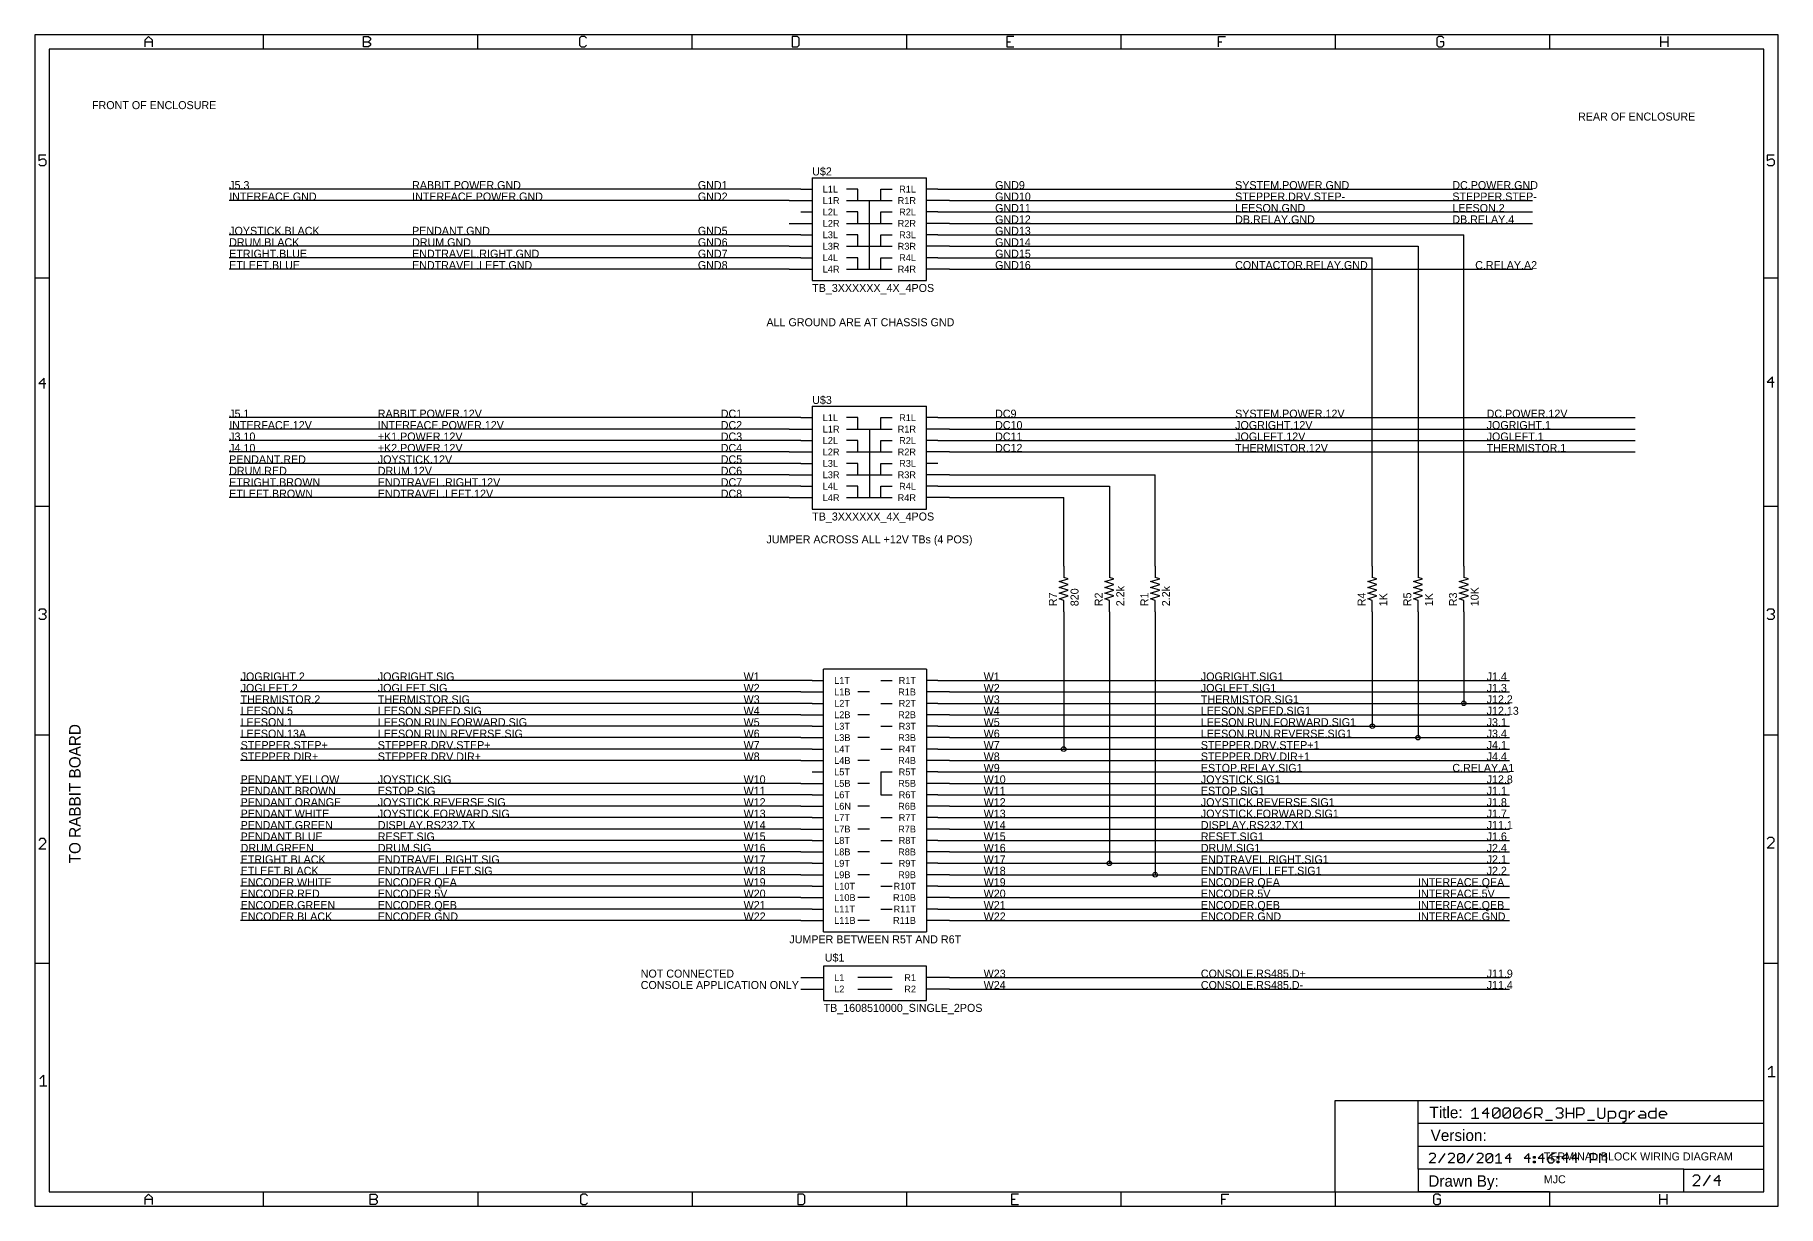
# Model space of a CAD drawing. Extents: x 0 to 387, y 0 to 260.
import ezdxf
from ezdxf.enums import TextEntityAlignment as Align

# ---------------------------------------------------------------- set-up
doc = ezdxf.new("R2010")
doc.units = 0
for name, color, linetype in [('91', 94, 'CONTINUOUS'), ('94', 14, 'CONTINUOUS'), ('95', 251, 'CONTINUOUS'), ('96', 251, 'CONTINUOUS')]:
    doc.layers.add(name, color=color, linetype=linetype)

msp = doc.modelspace()

# ---------------------------------------------------------------- linework, layer by layer
at = {"layer": '91'}
for p, q in [((170.18, 226.06), (43.18, 226.06)), ((200.66, 226.06), (332.74, 226.06)), ((167.64, 223.52), (43.18, 223.52)), ((200.66, 220.98), (332.74, 220.98)), ((203.2, 223.52), (332.74, 223.52)), ((203.2, 218.44), (332.74, 218.44)), ((170.18, 215.9), (43.18, 215.9)), ((167.64, 213.36), (43.18, 213.36)), ((200.66, 215.9), (317.5, 215.9)), ((203.2, 213.36), (307.34, 213.36)), ((307.34, 213.36), (307.34, 142.24)), ((317.5, 142.24), (317.5, 215.9)), ((170.18, 210.82), (43.18, 210.82)), ((200.66, 210.82), (297.18, 210.82)), ((297.18, 142.24), (297.18, 210.82)), ((167.64, 208.28), (43.18, 208.28)), ((203.2, 208.28), (332.74, 208.28)), ((170.18, 175.26), (43.18, 175.26)), ((200.66, 175.26), (355.6, 175.26)), ((167.64, 172.72), (43.18, 172.72)), ((203.2, 172.72), (355.6, 172.72)), ((170.18, 170.18), (43.18, 170.18)), ((167.64, 167.64), (43.18, 167.64)), ((200.66, 170.18), (355.6, 170.18)), ((203.2, 167.64), (355.6, 167.64)), ((170.18, 165.1), (43.18, 165.1)), ((167.64, 162.56), (43.18, 162.56)), ((170.18, 160.02), (43.18, 160.02)), ((200.66, 160.02), (238.76, 160.02)), ((203.2, 162.56), (248.92, 162.56)), ((238.76, 160.02), (238.76, 142.24)), ((248.92, 142.24), (248.92, 162.56)), ((167.64, 157.48), (43.18, 157.48)), ((203.2, 157.48), (228.6, 157.48)), ((228.6, 142.24), (228.6, 157.48)), ((228.6, 132.08), (228.6, 101.6)), ((238.76, 132.08), (238.76, 76.2)), ((248.92, 132.08), (248.92, 73.66)), ((297.18, 132.08), (297.18, 106.68)), ((307.34, 132.08), (307.34, 104.14)), ((317.5, 132.08), (317.5, 111.76)), ((172.72, 116.84), (45.72, 116.84)), ((200.66, 116.84), (327.66, 116.84)), ((170.18, 114.3), (45.72, 114.3)), ((203.2, 114.3), (327.66, 114.3)), ((172.72, 111.76), (45.72, 111.76)), ((170.18, 109.22), (45.72, 109.22)), ((200.66, 111.76), (317.5, 111.76)), ((203.2, 109.22), (327.66, 109.22)), ((317.5, 111.76), (327.66, 111.76)), ((172.72, 106.68), (45.72, 106.68)), ((200.66, 106.68), (297.18, 106.68)), ((297.18, 106.68), (327.66, 106.68)), ((170.18, 104.14), (45.72, 104.14)), ((172.72, 101.6), (45.72, 101.6)), ((200.66, 101.6), (228.6, 101.6)), ((203.2, 104.14), (307.34, 104.14)), ((228.6, 101.6), (327.66, 101.6)), ((307.34, 104.14), (327.66, 104.14)), ((170.18, 99.06), (45.72, 99.06)), ((203.2, 99.06), (327.66, 99.06)), ((170.18, 93.98), (45.72, 93.98)), ((200.66, 96.52), (327.66, 96.52)), ((203.2, 93.98), (327.66, 93.98)), ((172.72, 91.44), (45.72, 91.44)), ((200.66, 91.44), (327.66, 91.44)), ((170.18, 88.9), (45.72, 88.9)), ((172.72, 86.36), (45.72, 86.36)), ((200.66, 86.36), (327.66, 86.36)), ((203.2, 88.9), (327.66, 88.9)), ((170.18, 83.82), (45.72, 83.82)), ((203.2, 83.82), (327.66, 83.82)), ((172.72, 81.28), (45.72, 81.28)), ((170.18, 78.74), (45.72, 78.74)), ((200.66, 81.28), (327.66, 81.28)), ((203.2, 78.74), (327.66, 78.74)), ((172.72, 76.2), (45.72, 76.2)), ((170.18, 73.66), (45.72, 73.66)), ((200.66, 76.2), (238.76, 76.2)), ((203.2, 73.66), (248.92, 73.66)), ((238.76, 76.2), (327.66, 76.2)), ((248.92, 73.66), (327.66, 73.66)), ((172.72, 71.12), (45.72, 71.12)), ((200.66, 71.12), (327.66, 71.12)), ((170.18, 68.58), (45.72, 68.58)), ((172.72, 66.04), (45.72, 66.04)), ((200.66, 66.04), (327.66, 66.04)), ((203.2, 68.58), (327.66, 68.58)), ((170.18, 63.5), (45.72, 63.5)), ((203.2, 63.5), (327.66, 63.5)), ((203.2, 50.8), (327.66, 50.8)), ((203.2, 48.26), (327.66, 48.26))]:
    msp.add_line(p, q, dxfattribs=at)
for centre in [(317.5, 111.76), (297.18, 106.68), (307.34, 104.14), (228.6, 101.6), (238.76, 76.2), (248.92, 73.66)]:
    msp.add_circle(centre, 0.508, dxfattribs=at)
at = {"layer": '94'}
for p, q in [((50.8, 260.35), (0, 260.35)), ((0, 260.35), (0, 206.375)), ((24.4856, 259.2168), (25.2652, 259.9964)), ((25.2652, 259.9964), (26.0448, 259.2168)), ((98.425, 260.35), (50.8, 260.35)), ((50.8, 257.175), (50.8, 260.35)), ((72.9996, 257.6576), (72.9996, 259.9964)), ((72.9996, 259.9964), (74.169, 259.9964)), ((74.169, 259.9964), (74.5588, 259.6066)), ((74.5588, 259.6066), (74.5588, 259.2168)), ((146.05, 260.35), (98.425, 260.35)), ((98.425, 257.175), (98.425, 260.35)), ((121.3954, 259.9964), (121.0056, 259.6066)), ((121.0056, 259.6066), (121.0056, 258.0474)), ((122.175, 259.9964), (121.3954, 259.9964)), ((122.5648, 259.6066), (122.175, 259.9964)), ((193.675, 260.35), (146.05, 260.35)), ((146.05, 257.175), (146.05, 260.35)), ((168.2496, 259.9964), (168.2496, 257.6576)), ((169.419, 259.9964), (168.2496, 259.9964)), ((169.8088, 259.6066), (169.419, 259.9964)), ((169.8088, 258.0474), (169.8088, 259.6066)), ((241.3, 260.35), (193.675, 260.35)), ((193.675, 260.35), (193.675, 257.175)), ((217.5608, 259.9964), (216.0016, 259.9964)), ((216.0016, 259.9964), (216.0016, 257.6576)), ((288.925, 260.35), (241.3, 260.35)), ((241.3, 260.35), (241.3, 257.175)), ((262.9916, 257.6576), (262.9916, 259.9964)), ((262.9916, 259.9964), (264.5508, 259.9964)), ((336.55, 260.35), (288.925, 260.35)), ((288.925, 260.35), (288.925, 257.175)), ((311.8954, 259.9964), (311.5056, 259.6066)), ((311.5056, 259.6066), (311.5056, 258.0474)), ((312.675, 259.9964), (311.8954, 259.9964)), ((313.0648, 259.6066), (312.675, 259.9964)), ((387.35, 260.35), (336.55, 260.35)), ((336.55, 260.35), (336.55, 257.175)), ((361.2896, 257.6576), (361.2896, 259.9964)), ((362.8488, 259.9964), (362.8488, 257.6576)), ((387.35, 206.375), (387.35, 260.35)), ((50.8, 257.175), (3.175, 257.175)), ((3.175, 257.175), (3.175, 206.375)), ((24.4856, 257.6576), (24.4856, 259.2168)), ((24.4856, 258.827), (26.0448, 258.827)), ((26.0448, 259.2168), (26.0448, 257.6576)), ((98.425, 257.175), (50.8, 257.175)), ((72.9996, 258.827), (74.169, 258.827)), ((74.169, 257.6576), (72.9996, 257.6576)), ((74.5588, 259.2168), (74.169, 258.827)), ((74.169, 258.827), (74.5588, 258.4372)), ((74.5588, 258.0474), (74.169, 257.6576)), ((74.5588, 258.4372), (74.5588, 258.0474)), ((146.05, 257.175), (98.425, 257.175)), ((121.0056, 258.0474), (121.3954, 257.6576)), ((121.3954, 257.6576), (122.175, 257.6576)), ((122.175, 257.6576), (122.5648, 258.0474)), ((193.675, 257.175), (146.05, 257.175)), ((168.2496, 257.6576), (169.419, 257.6576)), ((169.419, 257.6576), (169.8088, 258.0474)), ((241.3, 257.175), (193.675, 257.175)), ((216.0016, 258.827), (216.7812, 258.827)), ((216.0016, 257.6576), (217.5608, 257.6576)), ((288.925, 257.175), (241.3, 257.175)), ((262.9916, 258.827), (263.7712, 258.827)), ((336.55, 257.175), (288.925, 257.175)), ((311.5056, 258.0474), (311.8954, 257.6576)), ((311.8954, 257.6576), (312.675, 257.6576)), ((313.0648, 258.827), (312.2852, 258.827)), ((312.675, 257.6576), (313.0648, 258.0474)), ((313.0648, 258.0474), (313.0648, 258.827)), ((384.175, 257.175), (336.55, 257.175)), ((361.2896, 258.827), (362.8488, 258.827)), ((384.175, 206.375), (384.175, 257.175)), ((2.4228, 233.5804), (0.8636, 233.5804)), ((0.8636, 233.5804), (0.8636, 232.411)), ((0.8636, 232.411), (1.6432, 232.8008)), ((1.6432, 232.8008), (2.033, 232.8008)), ((2.033, 232.8008), (2.4228, 232.411)), ((2.4228, 232.411), (2.4228, 231.6314)), ((386.4708, 233.5804), (384.9116, 233.5804)), ((384.9116, 233.5804), (384.9116, 232.411)), ((384.9116, 232.411), (385.6912, 232.8008)), ((385.6912, 232.8008), (386.081, 232.8008)), ((386.081, 232.8008), (386.4708, 232.411)), ((386.4708, 232.411), (386.4708, 231.6314)), ((1.2534, 231.2416), (0.8636, 231.6314)), ((2.033, 231.2416), (1.2534, 231.2416)), ((2.4228, 231.6314), (2.033, 231.2416)), ((172.72, 228.6), (198.12, 228.6)), ((172.72, 228.6), (172.72, 205.74)), ((198.12, 205.74), (198.12, 228.6)), ((385.3014, 231.2416), (384.9116, 231.6314)), ((386.081, 231.2416), (385.3014, 231.2416)), ((386.4708, 231.6314), (386.081, 231.2416)), ((170.18, 226.06), (172.72, 226.06)), ((182.88, 226.06), (180.34, 226.06)), ((182.88, 223.52), (182.88, 226.06)), ((187.96, 223.52), (187.96, 226.06)), ((187.96, 226.06), (190.5, 226.06)), ((200.66, 226.06), (198.12, 226.06)), ((167.64, 223.52), (172.72, 223.52)), ((170.18, 220.98), (172.72, 220.98)), ((180.34, 223.52), (182.88, 223.52)), ((182.88, 220.98), (180.34, 220.98)), ((182.88, 223.52), (187.96, 223.52)), ((182.88, 218.44), (182.88, 220.98)), ((185.42, 208.28), (185.42, 223.52)), ((187.96, 223.52), (190.5, 223.52)), ((187.96, 218.44), (187.96, 220.98)), ((187.96, 220.98), (190.5, 220.98)), ((203.2, 223.52), (198.12, 223.52)), ((200.66, 220.98), (198.12, 220.98)), ((167.64, 218.44), (172.72, 218.44)), ((180.34, 218.44), (182.88, 218.44)), ((182.88, 218.44), (187.96, 218.44)), ((187.96, 218.44), (190.5, 218.44)), ((203.2, 218.44), (198.12, 218.44)), ((167.64, 213.36), (172.72, 213.36)), ((170.18, 215.9), (172.72, 215.9)), ((182.88, 215.9), (180.34, 215.9)), ((180.34, 213.36), (182.88, 213.36)), ((182.88, 213.36), (182.88, 215.9)), ((182.88, 213.36), (187.96, 213.36)), ((187.96, 213.36), (187.96, 215.9)), ((187.96, 215.9), (190.5, 215.9)), ((187.96, 213.36), (190.5, 213.36)), ((200.66, 215.9), (198.12, 215.9)), ((203.2, 213.36), (198.12, 213.36)), ((170.18, 210.82), (172.72, 210.82)), ((182.88, 210.82), (180.34, 210.82)), ((182.88, 208.28), (182.88, 210.82)), ((187.96, 208.28), (187.96, 210.82)), ((187.96, 210.82), (190.5, 210.82)), ((200.66, 210.82), (198.12, 210.82)), ((0, 206.375), (0, 155.575)), ((0, 206.375), (3.175, 206.375)), ((3.175, 206.375), (3.175, 155.575)), ((167.64, 208.28), (172.72, 208.28)), ((172.72, 205.74), (198.12, 205.74)), ((180.34, 208.28), (182.88, 208.28)), ((182.88, 208.28), (187.96, 208.28)), ((187.96, 208.28), (190.5, 208.28)), ((203.2, 208.28), (198.12, 208.28)), ((384.175, 155.575), (384.175, 206.375)), ((384.175, 206.375), (387.35, 206.375)), ((387.35, 155.575), (387.35, 206.375)), ((2.033, 184.0504), (0.8636, 182.881)), ((0.8636, 182.881), (2.4228, 182.881)), ((2.033, 181.7116), (2.033, 184.0504)), ((386.081, 184.3044), (384.9116, 183.135)), ((384.9116, 183.135), (386.4708, 183.135)), ((386.081, 181.9656), (386.081, 184.3044)), ((170.18, 175.26), (172.72, 175.26)), ((172.72, 177.8), (198.12, 177.8)), ((172.72, 177.8), (172.72, 154.94)), ((182.88, 175.26), (180.34, 175.26)), ((182.88, 172.72), (182.88, 175.26)), ((187.96, 172.72), (187.96, 175.26)), ((187.96, 175.26), (190.5, 175.26)), ((198.12, 154.94), (198.12, 177.8)), ((200.66, 175.26), (198.12, 175.26)), ((167.64, 172.72), (172.72, 172.72)), ((180.34, 172.72), (182.88, 172.72)), ((182.88, 172.72), (187.96, 172.72)), ((185.42, 172.72), (185.42, 157.48)), ((187.96, 172.72), (190.5, 172.72)), ((203.2, 172.72), (198.12, 172.72)), ((167.64, 167.64), (172.72, 167.64)), ((170.18, 170.18), (172.72, 170.18)), ((182.88, 170.18), (180.34, 170.18)), ((180.34, 167.64), (182.88, 167.64)), ((182.88, 167.64), (182.88, 170.18)), ((182.88, 167.64), (187.96, 167.64)), ((187.96, 167.64), (187.96, 170.18)), ((187.96, 170.18), (190.5, 170.18)), ((187.96, 167.64), (190.5, 167.64)), ((200.66, 170.18), (198.12, 170.18)), ((203.2, 167.64), (198.12, 167.64)), ((170.18, 165.1), (172.72, 165.1)), ((182.88, 165.1), (180.34, 165.1)), ((182.88, 162.56), (182.88, 165.1)), ((187.96, 162.56), (187.96, 165.1)), ((187.96, 165.1), (190.5, 165.1)), ((200.66, 165.1), (198.12, 165.1)), ((167.64, 162.56), (172.72, 162.56)), ((170.18, 160.02), (172.72, 160.02)), ((180.34, 162.56), (182.88, 162.56)), ((182.88, 160.02), (180.34, 160.02)), ((182.88, 162.56), (187.96, 162.56)), ((182.88, 157.48), (182.88, 160.02)), ((187.96, 162.56), (190.5, 162.56)), ((187.96, 157.48), (187.96, 160.02)), ((187.96, 160.02), (190.5, 160.02)), ((203.2, 162.56), (198.12, 162.56)), ((200.66, 160.02), (198.12, 160.02)), ((0, 155.575), (0, 104.775)), ((0, 155.575), (3.175, 155.575)), ((3.175, 155.575), (3.175, 104.775)), ((167.64, 157.48), (172.72, 157.48)), ((180.34, 157.48), (182.88, 157.48)), ((182.88, 157.48), (187.96, 157.48)), ((187.96, 157.48), (190.5, 157.48)), ((203.2, 157.48), (198.12, 157.48)), ((384.175, 104.775), (384.175, 155.575)), ((384.175, 155.575), (387.35, 155.575)), ((387.35, 104.775), (387.35, 155.575)), ((172.72, 154.94), (198.12, 154.94)), ((228.6, 142.24), (228.6, 139.7)), ((229.616, 139.446), (228.6, 139.7)), ((238.76, 142.24), (238.76, 139.7)), ((239.776, 139.446), (238.76, 139.7)), ((248.92, 142.24), (248.92, 139.7)), ((249.936, 139.446), (248.92, 139.7)), ((297.18, 142.24), (297.18, 139.7)), ((298.196, 139.446), (297.18, 139.7)), ((307.34, 142.24), (307.34, 139.7)), ((308.356, 139.446), (307.34, 139.7)), ((317.5, 142.24), (317.5, 139.7)), ((318.516, 139.446), (317.5, 139.7)), ((227.584, 138.811), (229.616, 139.446)), ((229.616, 138.176), (227.584, 138.811)), ((227.584, 137.541), (229.616, 138.176)), ((229.616, 136.906), (227.584, 137.541)), ((227.584, 136.271), (229.616, 136.906)), ((229.616, 135.636), (227.584, 136.271)), ((227.584, 135.001), (229.616, 135.636)), ((237.744, 138.811), (239.776, 139.446)), ((239.776, 138.176), (237.744, 138.811)), ((237.744, 137.541), (239.776, 138.176)), ((239.776, 136.906), (237.744, 137.541)), ((237.744, 136.271), (239.776, 136.906)), ((239.776, 135.636), (237.744, 136.271)), ((237.744, 135.001), (239.776, 135.636)), ((247.904, 138.811), (249.936, 139.446)), ((249.936, 138.176), (247.904, 138.811)), ((247.904, 137.541), (249.936, 138.176)), ((249.936, 136.906), (247.904, 137.541)), ((247.904, 136.271), (249.936, 136.906)), ((249.936, 135.636), (247.904, 136.271)), ((247.904, 135.001), (249.936, 135.636)), ((296.164, 138.811), (298.196, 139.446)), ((298.196, 138.176), (296.164, 138.811)), ((296.164, 137.541), (298.196, 138.176)), ((298.196, 136.906), (296.164, 137.541)), ((296.164, 136.271), (298.196, 136.906)), ((298.196, 135.636), (296.164, 136.271)), ((296.164, 135.001), (298.196, 135.636)), ((306.324, 138.811), (308.356, 139.446)), ((308.356, 138.176), (306.324, 138.811)), ((306.324, 137.541), (308.356, 138.176)), ((308.356, 136.906), (306.324, 137.541)), ((306.324, 136.271), (308.356, 136.906)), ((308.356, 135.636), (306.324, 136.271)), ((306.324, 135.001), (308.356, 135.636)), ((316.484, 138.811), (318.516, 139.446)), ((318.516, 138.176), (316.484, 138.811)), ((316.484, 137.541), (318.516, 138.176)), ((318.516, 136.906), (316.484, 137.541)), ((316.484, 136.271), (318.516, 136.906)), ((318.516, 135.636), (316.484, 136.271)), ((316.484, 135.001), (318.516, 135.636)), ((0.8636, 132.3526), (1.2534, 132.7424)), ((1.2534, 132.7424), (2.033, 132.7424)), ((2.033, 132.7424), (2.4228, 132.3526)), ((2.4228, 131.9628), (2.033, 131.573)), ((2.4228, 132.3526), (2.4228, 131.9628)), ((228.6, 134.62), (227.584, 135.001)), ((228.6, 132.08), (228.6, 134.62)), ((238.76, 134.62), (237.744, 135.001)), ((238.76, 132.08), (238.76, 134.62)), ((248.92, 134.62), (247.904, 135.001)), ((248.92, 132.08), (248.92, 134.62)), ((297.18, 134.62), (296.164, 135.001)), ((297.18, 132.08), (297.18, 134.62)), ((307.34, 134.62), (306.324, 135.001)), ((307.34, 132.08), (307.34, 134.62)), ((317.5, 134.62), (316.484, 135.001)), ((317.5, 132.08), (317.5, 134.62)), ((384.9116, 132.3526), (385.3014, 132.7424)), ((385.3014, 132.7424), (386.081, 132.7424)), ((386.081, 132.7424), (386.4708, 132.3526)), ((386.4708, 131.9628), (386.081, 131.573)), ((386.4708, 132.3526), (386.4708, 131.9628)), ((1.2534, 130.4036), (0.8636, 130.7934)), ((2.033, 130.4036), (1.2534, 130.4036)), ((2.033, 131.573), (1.6432, 131.573)), ((2.033, 131.573), (2.4228, 131.1832)), ((2.4228, 130.7934), (2.033, 130.4036)), ((2.4228, 131.1832), (2.4228, 130.7934)), ((385.3014, 130.4036), (384.9116, 130.7934)), ((386.081, 130.4036), (385.3014, 130.4036)), ((386.081, 131.573), (385.6912, 131.573)), ((386.081, 131.573), (386.4708, 131.1832)), ((386.4708, 130.7934), (386.081, 130.4036)), ((386.4708, 131.1832), (386.4708, 130.7934)), ((172.72, 116.84), (175.26, 116.84)), ((198.12, 119.38), (175.26, 119.38)), ((175.26, 60.96), (175.26, 119.38)), ((187.96, 116.84), (190.5, 116.84)), ((198.12, 119.38), (198.12, 60.96)), ((200.66, 116.84), (198.12, 116.84)), ((170.18, 114.3), (175.26, 114.3)), ((185.42, 114.3), (182.88, 114.3)), ((203.2, 114.3), (198.12, 114.3)), ((170.18, 109.22), (175.26, 109.22)), ((172.72, 111.76), (175.26, 111.76)), ((185.42, 109.22), (182.88, 109.22)), ((187.96, 111.76), (190.5, 111.76)), ((200.66, 111.76), (198.12, 111.76)), ((203.2, 109.22), (198.12, 109.22)), ((0, 104.775), (0, 53.975)), ((0, 104.775), (3.175, 104.775)), ((3.175, 104.775), (3.175, 53.975)), ((172.72, 106.68), (175.26, 106.68)), ((187.96, 106.68), (190.5, 106.68)), ((200.66, 106.68), (198.12, 106.68)), ((384.175, 53.975), (384.175, 104.775)), ((384.175, 104.775), (387.35, 104.775)), ((387.35, 53.975), (387.35, 104.775)), ((170.18, 104.14), (175.26, 104.14)), ((172.72, 101.6), (175.26, 101.6)), ((185.42, 104.14), (182.88, 104.14)), ((187.96, 101.6), (190.5, 101.6)), ((203.2, 104.14), (198.12, 104.14)), ((200.66, 101.6), (198.12, 101.6)), ((170.18, 99.06), (175.26, 99.06)), ((185.42, 99.06), (182.88, 99.06)), ((203.2, 99.06), (198.12, 99.06)), ((170.18, 93.98), (175.26, 93.98)), ((172.72, 96.52), (175.26, 96.52)), ((185.42, 93.98), (182.88, 93.98)), ((187.96, 96.52), (187.96, 91.44)), ((187.96, 96.52), (190.5, 96.52)), ((200.66, 96.52), (198.12, 96.52)), ((203.2, 93.98), (198.12, 93.98)), ((172.72, 91.44), (175.26, 91.44)), ((187.96, 91.44), (190.5, 91.44)), ((200.66, 91.44), (198.12, 91.44)), ((170.18, 88.9), (175.26, 88.9)), ((172.72, 86.36), (175.26, 86.36)), ((185.42, 88.9), (182.88, 88.9)), ((187.96, 86.36), (190.5, 86.36)), ((203.2, 88.9), (198.12, 88.9)), ((200.66, 86.36), (198.12, 86.36)), ((1.2534, 81.6884), (0.8636, 81.2986)), ((2.033, 81.6884), (1.2534, 81.6884)), ((2.4228, 81.2986), (2.033, 81.6884)), ((170.18, 83.82), (175.26, 83.82)), ((185.42, 83.82), (182.88, 83.82)), ((203.2, 83.82), (198.12, 83.82)), ((385.3014, 81.9424), (384.9116, 81.5526)), ((386.081, 81.9424), (385.3014, 81.9424)), ((386.4708, 81.5526), (386.081, 81.9424)), ((386.4708, 81.1628), (386.4708, 81.5526)), ((0.8636, 79.3496), (2.4228, 80.9088)), ((2.4228, 79.3496), (0.8636, 79.3496)), ((2.4228, 80.9088), (2.4228, 81.2986)), ((170.18, 78.74), (175.26, 78.74)), ((172.72, 81.28), (175.26, 81.28)), ((185.42, 78.74), (182.88, 78.74)), ((187.96, 81.28), (190.5, 81.28)), ((200.66, 81.28), (198.12, 81.28)), ((203.2, 78.74), (198.12, 78.74)), ((384.9116, 79.6036), (386.4708, 81.1628)), ((386.4708, 79.6036), (384.9116, 79.6036)), ((170.18, 73.66), (175.26, 73.66)), ((172.72, 76.2), (175.26, 76.2)), ((185.42, 73.66), (182.88, 73.66)), ((187.96, 76.2), (190.5, 76.2)), ((200.66, 76.2), (198.12, 76.2)), ((203.2, 73.66), (198.12, 73.66)), ((172.72, 71.12), (175.26, 71.12)), ((187.96, 71.12), (190.5, 71.12)), ((200.66, 71.12), (198.12, 71.12)), ((170.18, 68.58), (175.26, 68.58)), ((172.72, 66.04), (175.26, 66.04)), ((185.42, 68.58), (182.88, 68.58)), ((187.96, 66.04), (190.5, 66.04)), ((203.2, 68.58), (198.12, 68.58)), ((200.66, 66.04), (198.12, 66.04)), ((170.18, 63.5), (175.26, 63.5)), ((185.42, 63.5), (182.88, 63.5)), ((203.2, 63.5), (198.12, 63.5)), ((175.26, 60.96), (198.12, 60.96)), ((0, 53.975), (0, 0)), ((0, 53.975), (3.175, 53.975)), ((3.175, 53.975), (3.175, 3.175)), ((170.18, 50.8), (175.26, 50.8)), ((198.12, 53.34), (175.26, 53.34)), ((175.26, 53.34), (175.26, 45.72)), ((190.5, 50.8), (182.88, 50.8)), ((198.12, 45.72), (198.12, 53.34)), ((203.2, 50.8), (198.12, 50.8)), ((384.175, 23.495), (384.175, 53.975)), ((384.175, 53.975), (387.35, 53.975)), ((387.35, 0), (387.35, 53.975)), ((170.18, 48.26), (175.26, 48.26)), ((182.88, 48.26), (190.5, 48.26)), ((203.2, 48.26), (198.12, 48.26)), ((175.26, 45.72), (198.12, 45.72)), ((385.1656, 30.3628), (385.9452, 31.1424)), ((385.9452, 31.1424), (385.9452, 28.8036)), ((1.1176, 28.3308), (1.8972, 29.1104)), ((1.8972, 29.1104), (1.8972, 26.7716)), ((385.1656, 28.8036), (386.7248, 28.8036)), ((1.1176, 26.7716), (2.6768, 26.7716)), ((288.925, 3.175), (288.925, 23.495)), ((288.925, 23.495), (307.34, 23.495)), ((307.34, 23.495), (384.175, 23.495)), ((307.34, 18.415), (307.34, 23.495)), ((384.175, 18.415), (384.175, 23.495)), ((319.2526, 21.0918), (320.0322, 21.8714)), ((319.2526, 19.5326), (320.8118, 19.5326)), ((320.0322, 21.8714), (320.0322, 19.5326)), ((322.7608, 21.8714), (321.5914, 20.702)), ((321.5914, 20.702), (323.1506, 20.702)), ((322.7608, 19.5326), (322.7608, 21.8714)), ((323.9302, 21.4816), (324.32, 21.8714)), ((323.9302, 19.9224), (323.9302, 21.4816)), ((323.9302, 19.9224), (325.4894, 21.4816)), ((324.32, 19.5326), (323.9302, 19.9224)), ((324.32, 21.8714), (325.0996, 21.8714)), ((325.0996, 19.5326), (324.32, 19.5326)), ((325.0996, 21.8714), (325.4894, 21.4816)), ((325.4894, 19.9224), (325.0996, 19.5326)), ((325.4894, 21.4816), (325.4894, 19.9224)), ((326.269, 21.4816), (326.6588, 21.8714)), ((326.269, 19.9224), (326.269, 21.4816)), ((326.269, 19.9224), (327.8282, 21.4816)), ((326.6588, 19.5326), (326.269, 19.9224)), ((326.6588, 21.8714), (327.4384, 21.8714)), ((327.4384, 19.5326), (326.6588, 19.5326)), ((327.4384, 21.8714), (327.8282, 21.4816)), ((327.8282, 19.9224), (327.4384, 19.5326)), ((327.8282, 21.4816), (327.8282, 19.9224)), ((328.6078, 21.4816), (328.9976, 21.8714)), ((328.6078, 19.9224), (328.6078, 21.4816)), ((328.6078, 19.9224), (330.167, 21.4816)), ((328.9976, 19.5326), (328.6078, 19.9224)), ((328.9976, 21.8714), (329.7772, 21.8714)), ((329.7772, 19.5326), (328.9976, 19.5326)), ((329.7772, 21.8714), (330.167, 21.4816)), ((330.167, 19.9224), (329.7772, 19.5326)), ((330.167, 21.4816), (330.167, 19.9224)), ((331.7262, 21.4816), (330.9466, 20.702)), ((330.9466, 20.702), (330.9466, 19.9224)), ((332.116, 20.702), (330.9466, 20.702)), ((330.9466, 19.9224), (331.3364, 19.5326)), ((331.3364, 19.5326), (332.116, 19.5326)), ((332.5058, 21.8714), (331.7262, 21.4816)), ((332.5058, 20.3122), (332.116, 20.702)), ((332.116, 19.5326), (332.5058, 19.9224)), ((332.5058, 19.9224), (332.5058, 20.3122)), ((333.2854, 19.5326), (333.2854, 21.8714)), ((333.2854, 21.8714), (334.4548, 21.8714)), ((334.4548, 20.3122), (333.2854, 20.3122)), ((334.065, 20.3122), (334.8446, 19.5326)), ((334.4548, 21.8714), (334.8446, 21.4816)), ((334.8446, 20.702), (334.4548, 20.3122)), ((334.8446, 21.4816), (334.8446, 20.702)), ((337.963, 21.4816), (338.3528, 21.8714)), ((338.3528, 19.5326), (337.963, 19.9224)), ((338.3528, 21.8714), (339.1324, 21.8714)), ((339.1324, 19.5326), (338.3528, 19.5326)), ((339.1324, 20.702), (338.7426, 20.702)), ((339.1324, 21.8714), (339.5222, 21.4816)), ((339.5222, 21.0918), (339.1324, 20.702)), ((339.1324, 20.702), (339.5222, 20.3122)), ((339.5222, 19.9224), (339.1324, 19.5326)), ((339.5222, 21.4816), (339.5222, 21.0918)), ((339.5222, 20.3122), (339.5222, 19.9224)), ((340.3018, 19.5326), (340.3018, 21.8714)), ((340.3018, 20.702), (341.861, 20.702)), ((341.861, 21.8714), (341.861, 19.5326)), ((342.6406, 19.5326), (342.6406, 21.8714)), ((342.6406, 21.8714), (343.81, 21.8714)), ((343.81, 20.3122), (342.6406, 20.3122)), ((343.81, 21.8714), (344.1998, 21.4816)), ((344.1998, 20.702), (343.81, 20.3122)), ((344.1998, 21.4816), (344.1998, 20.702)), ((347.3182, 21.8714), (347.3182, 19.9224)), ((347.3182, 19.9224), (347.708, 19.5326)), ((347.708, 19.5326), (348.4876, 19.5326)), ((348.4876, 19.5326), (348.8774, 19.9224)), ((348.8774, 19.9224), (348.8774, 21.8714)), ((349.657, 18.753), (349.657, 21.0918)), ((349.657, 21.0918), (350.8264, 21.0918)), ((350.8264, 19.5326), (349.657, 19.5326)), ((350.8264, 21.0918), (351.2162, 20.702)), ((351.2162, 19.9224), (350.8264, 19.5326)), ((351.2162, 20.702), (351.2162, 19.9224)), ((352.3856, 21.0918), (351.9958, 20.702)), ((351.9958, 20.702), (351.9958, 19.9224)), ((351.9958, 19.9224), (352.3856, 19.5326)), ((353.555, 21.0918), (352.3856, 21.0918)), ((352.3856, 19.5326), (353.555, 19.5326)), ((353.555, 19.1428), (353.555, 21.0918)), ((354.3346, 19.5326), (354.3346, 21.0918)), ((354.3346, 20.3122), (355.1141, 21.0918)), ((355.1141, 21.0918), (355.504, 21.0918)), ((356.2835, 19.9224), (356.6733, 20.3122)), ((356.6733, 19.5326), (356.2835, 19.9224)), ((356.6733, 21.0918), (357.4529, 21.0918)), ((356.6733, 20.3122), (357.8427, 20.3122)), ((357.8427, 19.5326), (356.6733, 19.5326)), ((357.4529, 21.0918), (357.8427, 20.702)), ((357.8427, 20.702), (357.8427, 19.5326)), ((358.6223, 20.702), (359.0121, 21.0918)), ((358.6223, 19.9224), (358.6223, 20.702)), ((359.0121, 19.5326), (358.6223, 19.9224)), ((359.0121, 21.0918), (360.1815, 21.0918)), ((360.1815, 19.5326), (359.0121, 19.5326)), ((360.1815, 21.8714), (360.1815, 19.5326)), ((360.9611, 20.702), (361.3509, 21.0918)), ((360.9611, 19.9224), (360.9611, 20.702)), ((362.5203, 20.3122), (360.9611, 20.3122)), ((361.3509, 19.5326), (360.9611, 19.9224)), ((361.3509, 21.0918), (362.1305, 21.0918)), ((362.1305, 19.5326), (361.3509, 19.5326)), ((362.1305, 21.0918), (362.5203, 20.702)), ((362.5203, 20.702), (362.5203, 20.3122)), ((307.34, 13.335), (307.34, 18.415)), ((307.34, 18.415), (384.175, 18.415)), ((335.6242, 19.1428), (337.1834, 19.1428)), ((344.9794, 19.1428), (346.5386, 19.1428)), ((352.7754, 18.753), (353.1652, 18.753)), ((353.1652, 18.753), (353.555, 19.1428)), ((384.175, 13.335), (384.175, 18.415)), ((307.34, 8.255), (307.34, 13.335)), ((307.34, 13.335), (384.175, 13.335)), ((310.1936, 11.7239), (309.8419, 11.3722)), ((310.8969, 11.7239), (310.1936, 11.7239)), ((311.2486, 11.3722), (310.8969, 11.7239)), ((311.9468, 9.6139), (313.3535, 11.7239)), ((314.4034, 11.7239), (314.0517, 11.3722)), ((315.1067, 11.7239), (314.4034, 11.7239)), ((315.4584, 11.3722), (315.1067, 11.7239)), ((316.1567, 11.3722), (316.5083, 11.7239)), ((316.5083, 11.7239), (317.2117, 11.7239)), ((317.2117, 11.7239), (317.5633, 11.3722)), ((318.2616, 9.6139), (319.6682, 11.7239)), ((320.7182, 11.7239), (320.3665, 11.3722)), ((321.4215, 11.7239), (320.7182, 11.7239)), ((321.7732, 11.3722), (321.4215, 11.7239)), ((322.4714, 11.3722), (322.8231, 11.7239)), ((322.8231, 11.7239), (323.5264, 11.7239)), ((323.5264, 11.7239), (323.8781, 11.3722)), ((324.5763, 11.0206), (325.2797, 11.7239)), ((325.2797, 11.7239), (325.2797, 9.6139)), ((327.7363, 11.7239), (326.6813, 10.6689)), ((327.7363, 9.6139), (327.7363, 11.7239)), ((331.9461, 11.7239), (330.8911, 10.6689)), ((331.9461, 9.6139), (331.9461, 11.7239)), ((335.1035, 11.7239), (334.0485, 10.6689)), ((335.1035, 9.6139), (335.1035, 11.7239)), ((337.5601, 11.7239), (336.8567, 11.3722)), ((340.3658, 11.7239), (339.3108, 10.6689)), ((340.3658, 9.6139), (340.3658, 11.7239)), ((342.4707, 11.7239), (341.4157, 10.6689)), ((342.4707, 9.6139), (342.4707, 11.7239)), ((345.6255, 9.6139), (345.6255, 11.7239)), ((345.6255, 11.7239), (346.6805, 11.7239)), ((346.6805, 11.7239), (347.0322, 11.3722)), ((347.7304, 9.6139), (347.7304, 11.7239)), ((347.7304, 11.7239), (348.4338, 11.0206)), ((348.4338, 11.0206), (349.1371, 11.7239)), ((349.1371, 11.7239), (349.1371, 9.6139)), ((384.175, 8.255), (384.175, 13.335)), ((366.395, 8.255), (307.34, 8.255)), ((307.34, 8.255), (307.34, 3.175)), ((309.8419, 9.6139), (311.2486, 11.0206)), ((311.2486, 9.6139), (309.8419, 9.6139)), ((311.2486, 11.0206), (311.2486, 11.3722)), ((314.0517, 9.6139), (315.4584, 11.0206)), ((315.4584, 9.6139), (314.0517, 9.6139)), ((315.4584, 11.0206), (315.4584, 11.3722)), ((316.1567, 9.9656), (316.1567, 11.3722)), ((316.1567, 9.9656), (317.5633, 11.3722)), ((316.5083, 9.6139), (316.1567, 9.9656)), ((317.2117, 9.6139), (316.5083, 9.6139)), ((317.5633, 9.9656), (317.2117, 9.6139)), ((317.5633, 11.3722), (317.5633, 9.9656)), ((320.3665, 9.6139), (321.7732, 11.0206)), ((321.7732, 9.6139), (320.3665, 9.6139)), ((321.7732, 11.0206), (321.7732, 11.3722)), ((322.4714, 9.9656), (322.4714, 11.3722)), ((322.4714, 9.9656), (323.8781, 11.3722)), ((322.8231, 9.6139), (322.4714, 9.9656)), ((323.5264, 9.6139), (322.8231, 9.6139)), ((323.8781, 9.9656), (323.5264, 9.6139)), ((323.8781, 11.3722), (323.8781, 9.9656)), ((324.5763, 9.6139), (325.983, 9.6139)), ((326.6813, 10.6689), (328.0879, 10.6689)), ((330.8911, 10.6689), (332.2978, 10.6689)), ((332.996, 11.0206), (333.3477, 11.0206)), ((332.996, 10.6689), (332.996, 11.0206)), ((333.3477, 10.6689), (332.996, 10.6689)), ((332.996, 9.9656), (333.3477, 9.9656)), ((332.996, 9.6139), (332.996, 9.9656)), ((333.3477, 9.6139), (332.996, 9.6139)), ((333.3477, 11.0206), (333.3477, 10.6689)), ((333.3477, 9.9656), (333.3477, 9.6139)), ((334.0485, 10.6689), (335.4551, 10.6689)), ((336.8567, 11.3722), (336.1534, 10.6689)), ((336.1534, 10.6689), (336.1534, 9.9656)), ((337.2084, 10.6689), (336.1534, 10.6689)), ((336.1534, 9.9656), (336.5051, 9.6139)), ((336.5051, 9.6139), (337.2084, 9.6139)), ((337.5601, 10.3172), (337.2084, 10.6689)), ((337.2084, 9.6139), (337.5601, 9.9656)), ((337.5601, 9.9656), (337.5601, 10.3172)), ((338.2583, 11.0206), (338.61, 11.0206)), ((338.2583, 10.6689), (338.2583, 11.0206)), ((338.61, 10.6689), (338.2583, 10.6689)), ((338.2583, 9.9656), (338.61, 9.9656)), ((338.2583, 9.6139), (338.2583, 9.9656)), ((338.61, 9.6139), (338.2583, 9.6139)), ((338.61, 11.0206), (338.61, 10.6689)), ((338.61, 9.9656), (338.61, 9.6139)), ((339.3108, 10.6689), (340.7174, 10.6689)), ((341.4157, 10.6689), (342.8224, 10.6689)), ((346.6805, 10.3172), (345.6255, 10.3172)), ((347.0322, 10.6689), (346.6805, 10.3172)), ((347.0322, 11.3722), (347.0322, 10.6689)), ((366.395, 3.175), (366.395, 8.255)), ((366.395, 8.255), (384.175, 8.255)), ((384.175, 3.175), (384.175, 8.255)), ((368.7914, 6.8854), (368.4016, 6.4956)), ((368.4016, 4.5466), (369.9608, 6.1058)), ((369.9608, 4.5466), (368.4016, 4.5466)), ((369.571, 6.8854), (368.7914, 6.8854)), ((369.9608, 6.4956), (369.571, 6.8854)), ((369.9608, 6.1058), (369.9608, 6.4956)), ((370.7404, 4.5466), (372.2996, 6.8854)), ((374.2486, 6.8854), (373.0792, 5.716)), ((373.0792, 5.716), (374.6384, 5.716)), ((374.2486, 4.5466), (374.2486, 6.8854)), ((0, 0), (50.8, 0)), ((3.175, 3.175), (50.8, 3.175)), ((24.4856, 1.9148), (25.2652, 2.6944)), ((24.4856, 0.3556), (24.4856, 1.9148)), ((24.4856, 1.525), (26.0448, 1.525)), ((25.2652, 2.6944), (26.0448, 1.9148)), ((26.0448, 1.9148), (26.0448, 0.3556)), ((50.8, 3.175), (98.425, 3.175)), ((50.8, 0), (50.8, 3.175)), ((50.8, 0), (98.425, 0)), ((74.5236, 0.3556), (74.5236, 2.6944)), ((74.5236, 2.6944), (75.693, 2.6944)), ((74.5236, 1.525), (75.693, 1.525)), ((75.693, 0.3556), (74.5236, 0.3556)), ((75.693, 2.6944), (76.0828, 2.3046)), ((76.0828, 1.9148), (75.693, 1.525)), ((75.693, 1.525), (76.0828, 1.1352)), ((76.0828, 0.7454), (75.693, 0.3556)), ((76.0828, 2.3046), (76.0828, 1.9148)), ((76.0828, 1.1352), (76.0828, 0.7454)), ((98.425, 3.175), (146.05, 3.175)), ((98.425, 3.175), (98.425, 0)), ((98.425, 0), (146.05, 0)), ((121.6494, 2.6944), (121.2596, 2.3046)), ((121.2596, 2.3046), (121.2596, 0.7454)), ((121.2596, 0.7454), (121.6494, 0.3556)), ((122.429, 2.6944), (121.6494, 2.6944)), ((121.6494, 0.3556), (122.429, 0.3556)), ((122.8188, 2.3046), (122.429, 2.6944)), ((122.429, 0.3556), (122.8188, 0.7454)), ((146.05, 3.175), (193.675, 3.175)), ((146.05, 3.175), (146.05, 0)), ((146.05, 0), (193.675, 0)), ((169.5196, 2.6944), (169.5196, 0.3556)), ((170.689, 2.6944), (169.5196, 2.6944)), ((169.5196, 0.3556), (170.689, 0.3556)), ((171.0788, 2.3046), (170.689, 2.6944)), ((170.689, 0.3556), (171.0788, 0.7454)), ((171.0788, 0.7454), (171.0788, 2.3046)), ((193.675, 3.175), (241.3, 3.175)), ((193.675, 3.175), (193.675, 0)), ((193.675, 0), (241.3, 0)), ((218.5768, 2.6944), (217.0176, 2.6944)), ((217.0176, 2.6944), (217.0176, 0.3556)), ((217.0176, 1.525), (217.7972, 1.525)), ((217.0176, 0.3556), (218.5768, 0.3556)), ((241.3, 3.175), (288.925, 3.175)), ((241.3, 3.175), (241.3, 0)), ((241.3, 0), (288.925, 0)), ((263.7536, 0.3556), (263.7536, 2.6944)), ((263.7536, 2.6944), (265.3128, 2.6944)), ((263.7536, 1.525), (264.5332, 1.525)), ((288.925, 3.175), (307.34, 3.175)), ((288.925, 3.175), (288.925, 0)), ((288.925, 0), (336.55, 0)), ((336.55, 3.175), (307.34, 3.175)), ((307.34, 3.175), (366.395, 3.175)), ((311.1334, 2.6944), (310.7436, 2.3046)), ((310.7436, 2.3046), (310.7436, 0.7454)), ((310.7436, 0.7454), (311.1334, 0.3556)), ((311.913, 2.6944), (311.1334, 2.6944)), ((311.1334, 0.3556), (311.913, 0.3556)), ((312.3028, 1.525), (311.5232, 1.525)), ((312.3028, 2.3046), (311.913, 2.6944)), ((311.913, 0.3556), (312.3028, 0.7454)), ((312.3028, 0.7454), (312.3028, 1.525)), ((336.55, 3.175), (336.55, 0)), ((336.55, 0), (387.35, 0)), ((361.0356, 0.3556), (361.0356, 2.6944)), ((361.0356, 1.525), (362.5948, 1.525)), ((362.5948, 2.6944), (362.5948, 0.3556)), ((366.395, 3.175), (384.175, 3.175))]:
    msp.add_line(p, q, dxfattribs=at)

# ---------------------------------------------------------------- texts
for s, height, p in [('FRONT OF ENCLOSURE', 1.778, (12.7, 243.84)), ('REAR OF ENCLOSURE', 1.778, (342.9, 241.3)), ('J5.3', 1.778, (43.18, 226.06)), ('INTERFACE.GND', 1.778, (43.18, 223.52)), ('GND1', 1.778, (147.32, 226.06)), ('GND2', 1.778, (147.32, 223.52)), ('GND9', 1.778, (213.36, 226.06)), ('GND10', 1.778, (213.36, 223.52)), ('STEPPER.STEP-', 1.778, (314.96, 223.52)), ('DC.POWER.GND', 1.778, (314.96, 226.06)), ('GND11', 1.778, (213.36, 220.98)), ('LEESON.2', 1.778, (314.96, 220.98)), ('JOYSTICK.BLACK', 1.778, (43.18, 215.9)), ('GND5', 1.778, (147.32, 215.9)), ('GND12', 1.778, (213.36, 218.44)), ('GND13', 1.778, (213.36, 215.9)), ('DB.RELAY.4', 1.778, (314.96, 218.44)), ('DRUM.BLACK', 1.778, (43.18, 213.36)), ('GND6', 1.778, (147.32, 213.36)), ('GND14', 1.778, (213.36, 213.36)), ('ETRIGHT.BLUE', 1.778, (43.18, 210.82)), ('ETLEFT.BLUE', 1.778, (43.18, 208.28)), ('GND7', 1.778, (147.32, 210.82)), ('GND8', 1.778, (147.32, 208.28)), ('GND15', 1.778, (213.36, 210.82)), ('GND16', 1.778, (213.36, 208.28)), ('C.RELAY.A2', 1.778, (320.04, 208.28)), ('ALL GROUND ARE AT CHASSIS GND', 1.778, (162.56, 195.58)), ('J5.1', 1.778, (43.18, 175.26)), ('INTERFACE.12V', 1.778, (43.18, 172.72)), ('DC1', 1.778, (152.4, 175.26)), ('DC2', 1.778, (152.4, 172.72)), ('DC9', 1.778, (213.36, 175.26)), ('DC10', 1.778, (213.36, 172.72)), ('JOGRIGHT.1', 1.778, (322.58, 172.72)), ('DC.POWER.12V', 1.778, (322.58, 175.26)), ('J3.10', 1.778, (43.18, 170.18)), ('DC3', 1.778, (152.4, 170.18)), ('DC11', 1.778, (213.36, 170.18)), ('JOGLEFT.1', 1.778, (322.58, 170.18)), ('J4.10', 1.778, (43.18, 167.64)), ('PENDANT.RED', 1.778, (43.18, 165.1)), ('DC4', 1.778, (152.4, 167.64)), ('DC5', 1.778, (152.4, 165.1)), ('DC12', 1.778, (213.36, 167.64)), ('THERMISTOR.1', 1.778, (322.58, 167.64)), ('DRUM.RED', 1.778, (43.18, 162.56)), ('DC6', 1.778, (152.4, 162.56)), ('ETRIGHT.BROWN', 1.778, (43.18, 160.02)), ('ETLEFT.BROWN', 1.778, (43.18, 157.48)), ('DC7', 1.778, (152.4, 160.02)), ('DC8', 1.778, (152.4, 157.48)), ('JUMPER ACROSS ALL +12V TBs (4 POS)', 1.778, (162.56, 147.32)), ('JOGRIGHT.2', 1.778, (45.72, 116.84)), ('W1', 1.778, (157.48, 116.84)), ('W1', 1.778, (210.82, 116.84)), ('J1.4', 1.778, (322.58, 116.84)), ('JOGLEFT.2', 1.778, (45.72, 114.3)), ('THERMISTOR.2', 1.778, (45.72, 111.76)), ('W2', 1.778, (157.48, 114.3)), ('W3', 1.778, (157.48, 111.76)), ('W2', 1.778, (210.82, 114.3)), ('W3', 1.778, (210.82, 111.76)), ('J1.3', 1.778, (322.58, 114.3)), ('J12.2', 1.778, (322.58, 111.76)), ('LEESON.5', 1.778, (45.72, 109.22)), ('LEESON.1', 1.778, (45.72, 106.68)), ('W4', 1.778, (157.48, 109.22)), ('W5', 1.778, (157.48, 106.68)), ('W4', 1.778, (210.82, 109.22)), ('W5', 1.778, (210.82, 106.68)), ('J12.13', 1.778, (322.58, 109.22)), ('J3.1', 1.778, (322.58, 106.68)), ('LEESON.13A', 1.778, (45.72, 104.14)), ('W6', 1.778, (157.48, 104.14)), ('W6', 1.778, (210.82, 104.14)), ('J3.4', 1.778, (322.58, 104.14)), ('STEPPER.STEP+', 1.778, (45.72, 101.6)), ('STEPPER.DIR+', 1.778, (45.72, 99.06)), ('W7', 1.778, (157.48, 101.6)), ('W8', 1.778, (157.48, 99.06)), ('W7', 1.778, (210.82, 101.6)), ('W8', 1.778, (210.82, 99.06)), ('J4.1', 1.778, (322.58, 101.6)), ('J4.4', 1.778, (322.58, 99.06)), ('W9', 1.778, (210.82, 96.52)), ('C.RELAY.A1', 1.778, (314.96, 96.52)), ('PENDANT.YELLOW', 1.778, (45.72, 93.98)), ('PENDANT.BROWN', 1.778, (45.72, 91.44)), ('W10', 1.778, (157.48, 93.98)), ('W11', 1.778, (157.48, 91.44)), ('W10', 1.778, (210.82, 93.98)), ('W11', 1.778, (210.82, 91.44)), ('J12.8', 1.778, (322.58, 93.98)), ('J1.1', 1.778, (322.58, 91.44)), ('PENDANT.ORANGE', 1.778, (45.72, 88.9)), ('W12', 1.778, (157.48, 88.9)), ('W12', 1.778, (210.82, 88.9)), ('J1.8', 1.778, (322.58, 88.9)), ('PENDANT.WHITE', 1.778, (45.72, 86.36)), ('PENDANT.GREEN', 1.778, (45.72, 83.82)), ('W13', 1.778, (157.48, 86.36)), ('W14', 1.778, (157.48, 83.82)), ('W13', 1.778, (210.82, 86.36)), ('W14', 1.778, (210.82, 83.82)), ('J1.7', 1.778, (322.58, 86.36)), ('J11.1', 1.778, (322.58, 83.82)), ('PENDANT.BLUE', 1.778, (45.72, 81.28)), ('W15', 1.778, (157.48, 81.28)), ('W15', 1.778, (210.82, 81.28)), ('J1.6', 1.778, (322.58, 81.28)), ('DRUM.GREEN', 1.778, (45.72, 78.74)), ('ETRIGHT.BLACK', 1.778, (45.72, 76.2)), ('W16', 1.778, (157.48, 78.74)), ('W17', 1.778, (157.48, 76.2)), ('W16', 1.778, (210.82, 78.74)), ('W17', 1.778, (210.82, 76.2)), ('J2.4', 1.778, (322.58, 78.74)), ('J2.1', 1.778, (322.58, 76.2)), ('ETLEFT.BLACK', 1.778, (45.72, 73.66)), ('W18', 1.778, (157.48, 73.66)), ('W18', 1.778, (210.82, 73.66)), ('J2.2', 1.778, (322.58, 73.66)), ('ENCODER.WHITE', 1.778, (45.72, 71.12)), ('ENCODER.RED', 1.778, (45.72, 68.58)), ('W19', 1.778, (157.48, 71.12)), ('W20', 1.778, (157.48, 68.58)), ('W19', 1.778, (210.82, 71.12)), ('W20', 1.778, (210.82, 68.58)), ('INTERFACE.QEA', 1.778, (307.34, 71.12)), ('INTERFACE.5V', 1.778, (307.34, 68.58)), ('ENCODER.GREEN', 1.778, (45.72, 66.04)), ('W21', 1.778, (157.48, 66.04)), ('W21', 1.778, (210.82, 66.04)), ('INTERFACE.QEB', 1.778, (307.34, 66.04)), ('ENCODER.BLACK', 1.778, (45.72, 63.5)), ('W22', 1.778, (157.48, 63.5)), ('W22', 1.778, (210.82, 63.5)), ('INTERFACE.GND', 1.778, (307.34, 63.5)), ('JUMPER BETWEEN R5T AND R6T', 1.778, (167.64, 58.42)), ('NOT CONNECTED', 1.778, (134.62, 50.8)), ('W23', 1.778, (210.82, 50.8)), ('J11.9', 1.778, (322.58, 50.8)), ('CONSOLE APPLICATION ONLY', 1.778, (134.62, 48.26)), ('W24', 1.778, (210.82, 48.26)), ('J11.4', 1.778, (322.58, 48.26)), ('Title:', 2.54, (309.88, 19.558)), ('Version:', 2.54, (310.134, 14.478)), ('TERMINAL BLOCK WIRING DIAGRAM', 1.778, (335.28, 10.16)), ('Drawn By:', 2.54, (309.626, 4.318)), ('MJC', 1.778, (335.28, 5.08))]:
    msp.add_text(s, height=height, dxfattribs=at).set_placement(p)
msp.add_text('TO RABBIT BOARD', height=2.54, rotation=90, dxfattribs=at).set_placement((10.16, 76.2))
at = {"layer": '95'}
for s, height, p in [('U$2', 1.778, (172.72, 229.108)), ('RABBIT.POWER.GND', 1.778, (83.82, 226.06)), ('INTERFACE.POWER.GND', 1.778, (83.82, 223.52)), ('L1L', 1.524, (175.0568, 225.298)), ('SYSTEM.POWER.GND', 1.778, (266.7, 226.06)), ('STEPPER.DRV.STEP-', 1.778, (266.7, 223.52)), ('L1R', 1.524, (175.0568, 222.758)), ('L2L', 1.524, (175.0568, 220.218)), ('LEESON.GND', 1.778, (266.7, 220.98)), ('PENDANT.GND', 1.778, (83.82, 215.9)), ('L2R', 1.524, (175.0568, 217.678)), ('DB.RELAY.GND', 1.778, (266.7, 218.44)), ('DRUM.GND', 1.778, (83.82, 213.36)), ('L3L', 1.524, (175.0568, 215.138)), ('L3R', 1.524, (175.0568, 212.598)), ('ENDTRAVEL.RIGHT.GND', 1.778, (83.82, 210.82)), ('ENDTRAVEL.LEFT.GND', 1.778, (83.82, 208.28)), ('L4L', 1.524, (175.0568, 210.058)), ('CONTACTOR.RELAY.GND', 1.778, (266.7, 208.28)), ('L4R', 1.524, (175.0568, 207.518)), ('U$3', 1.778, (172.72, 178.308)), ('RABBIT.POWER.12V', 1.778, (76.2, 175.26)), ('INTERFACE.POWER.12V', 1.778, (76.2, 172.72)), ('L1L', 1.524, (175.0568, 174.498)), ('JOGRIGHT.12V', 1.778, (266.7, 172.72)), ('SYSTEM.POWER.12V', 1.778, (266.7, 175.26)), ('+K1.POWER.12V', 1.778, (76.2, 170.18)), ('L1R', 1.524, (175.0568, 171.958)), ('L2L', 1.524, (175.0568, 169.418)), ('JOGLEFT.12V', 1.778, (266.7, 170.18)), ('JOYSTICK.12V', 1.778, (76.2, 165.1)), ('+K2.POWER.12V', 1.778, (76.2, 167.64)), ('L2R', 1.524, (175.0568, 166.878)), ('THERMISTOR.12V', 1.778, (266.7, 167.64)), ('DRUM.12V', 1.778, (76.2, 162.56)), ('L3L', 1.524, (175.0568, 164.338)), ('L3R', 1.524, (175.0568, 161.798)), ('ENDTRAVEL.RIGHT.12V', 1.778, (76.2, 160.02)), ('ENDTRAVEL.LEFT.12V', 1.778, (76.2, 157.48)), ('L4L', 1.524, (175.0568, 159.258)), ('L4R', 1.524, (175.0568, 156.718)), ('JOGRIGHT.SIG', 1.778, (76.2, 116.84)), ('L1T', 1.524, (177.5968, 116.078)), ('JOGRIGHT.SIG1', 1.778, (259.08, 116.84)), ('JOGLEFT.SIG', 1.778, (76.2, 114.3)), ('THERMISTOR.SIG', 1.778, (76.2, 111.76)), ('L1B', 1.524, (177.5968, 113.538)), ('L2T', 1.524, (177.5968, 110.998)), ('JOGLEFT.SIG1', 1.778, (259.08, 114.3)), ('THERMISTOR.SIG1', 1.778, (259.08, 111.76)), ('LEESON.SPEED.SIG', 1.778, (76.2, 109.22)), ('LEESON.RUN.FORWARD.SIG', 1.778, (76.2, 106.68)), ('L2B', 1.524, (177.5968, 108.458)), ('LEESON.SPEED.SIG1', 1.778, (259.08, 109.22)), ('LEESON.RUN.FORWARD.SIG1', 1.778, (259.08, 106.68)), ('LEESON.RUN.REVERSE.SIG', 1.778, (76.2, 104.14)), ('L3T', 1.524, (177.5968, 105.918)), ('L3B', 1.524, (177.5968, 103.378)), ('LEESON.RUN.REVERSE.SIG1', 1.778, (259.08, 104.14)), ('STEPPER.DRV.STEP+', 1.778, (76.2, 101.6)), ('STEPPER.DRV.DIR+', 1.778, (76.2, 99.06)), ('L4T', 1.524, (177.5968, 100.838)), ('STEPPER.DRV.STEP+1', 1.778, (259.08, 101.6)), ('STEPPER.DRV.DIR+1', 1.778, (259.08, 99.06)), ('L4B', 1.524, (177.5968, 98.298)), ('L5T', 1.524, (177.5968, 95.758)), ('ESTOP.RELAY.SIG1', 1.778, (259.08, 96.52)), ('JOYSTICK.SIG', 1.778, (76.2, 93.98)), ('ESTOP.SIG', 1.778, (76.2, 91.44)), ('L5B', 1.524, (177.5968, 93.218)), ('JOYSTICK.SIG1', 1.778, (259.08, 93.98)), ('ESTOP.SIG1', 1.778, (259.08, 91.44)), ('JOYSTICK.REVERSE.SIG', 1.778, (76.2, 88.9)), ('L6T', 1.524, (177.5968, 90.678)), ('L6N', 1.524, (177.5968, 88.138)), ('JOYSTICK.REVERSE.SIG1', 1.778, (259.08, 88.9)), ('JOYSTICK.FORWARD.SIG', 1.778, (76.2, 86.36)), ('DISPLAY.RS232.TX', 1.778, (76.2, 83.82)), ('L7T', 1.524, (177.5968, 85.598)), ('JOYSTICK.FORWARD.SIG1', 1.778, (259.08, 86.36)), ('DISPLAY.RS232.TX1', 1.778, (259.08, 83.82)), ('RESET.SIG', 1.778, (76.2, 81.28)), ('L7B', 1.524, (177.5968, 83.058)), ('L8T', 1.524, (177.5968, 80.518)), ('RESET.SIG1', 1.778, (259.08, 81.28)), ('DRUM.SIG', 1.778, (76.2, 78.74)), ('ENDTRAVEL.RIGHT.SIG', 1.778, (76.2, 76.2)), ('L8B', 1.524, (177.5968, 77.978)), ('DRUM.SIG1', 1.778, (259.08, 78.74)), ('ENDTRAVEL.RIGHT.SIG1', 1.778, (259.08, 76.2)), ('ENDTRAVEL.LEFT.SIG', 1.778, (76.2, 73.66)), ('L9T', 1.524, (177.5968, 75.438)), ('L9B', 1.524, (177.5968, 72.898)), ('ENDTRAVEL.LEFT.SIG1', 1.778, (259.08, 73.66)), ('ENCODER.QEA', 1.778, (76.2, 71.12)), ('ENCODER.5V', 1.778, (76.2, 68.58)), ('L10T', 1.524, (177.5968, 70.358)), ('ENCODER.QEA', 1.778, (259.08, 71.12)), ('ENCODER.5V', 1.778, (259.08, 68.58)), ('ENCODER.QEB', 1.778, (76.2, 66.04)), ('L10B', 1.524, (177.5968, 67.818)), ('L11T', 1.524, (177.5968, 65.278)), ('ENCODER.QEB', 1.778, (259.08, 66.04)), ('ENCODER.GND', 1.778, (76.2, 63.5)), ('L11B', 1.524, (177.5968, 62.738)), ('ENCODER.GND', 1.778, (259.08, 63.5)), ('U$1', 1.778, (175.514, 54.356)), ('L1', 1.524, (177.5968, 50.038)), ('CONSOLE.RS485.D+', 1.778, (259.08, 50.8)), ('L2', 1.524, (177.5968, 47.498)), ('CONSOLE.RS485.D-', 1.778, (259.08, 48.26))]:
    msp.add_text(s, height=height, dxfattribs=at).set_placement(p)
for s, p in [('R1L', (195.7832, 226.822)), ('R1R', (195.7832, 224.282)), ('R2L', (195.7832, 221.742)), ('R2R', (195.7832, 219.202)), ('R3R', (195.7832, 214.122)), ('R3L', (195.7832, 216.662)), ('R4L', (195.7832, 211.582)), ('R4R', (195.7832, 209.042)), ('R1L', (195.7832, 176.022)), ('R1R', (195.7832, 173.482)), ('R2L', (195.7832, 170.942)), ('R2R', (195.7832, 168.402)), ('R3R', (195.7832, 163.322)), ('R3L', (195.7832, 165.862)), ('R4L', (195.7832, 160.782)), ('R4R', (195.7832, 158.242)), ('R1T', (195.7832, 117.602)), ('R1B', (195.7832, 115.062)), ('R2T', (195.7832, 112.522)), ('R2B', (195.7832, 109.982)), ('R3B', (195.7832, 104.902)), ('R3T', (195.7832, 107.442)), ('R4T', (195.7832, 102.362)), ('R4B', (195.7832, 99.822)), ('R5T', (195.7832, 97.282)), ('R5B', (195.7832, 94.742)), ('R6B', (195.7832, 89.662)), ('R6T', (195.7832, 92.202)), ('R7T', (195.7832, 87.122)), ('R7B', (195.7832, 84.582)), ('R8T', (195.7832, 82.042)), ('R8B', (195.7832, 79.502)), ('R9B', (195.7832, 74.422)), ('R9T', (195.7832, 76.962)), ('R10T', (195.7832, 71.882)), ('R10B', (195.7832, 69.342)), ('R11T', (195.7832, 66.802)), ('R11B', (195.7832, 64.262)), ('R1', (195.7832, 51.562)), ('R2', (195.7832, 49.022))]:
    msp.add_text(s, height=1.524, dxfattribs=at).set_placement(p, align=Align.TOP_RIGHT)
for s, p in [('R7', (227.1014, 133.35)), ('R2', (237.2614, 133.35)), ('R1', (247.4214, 133.35)), ('R4', (295.6814, 133.35)), ('R5', (305.8414, 133.35)), ('R3', (316.0014, 133.35))]:
    msp.add_text(s, height=1.778, rotation=90, dxfattribs=at).set_placement(p)
at = {"layer": '96'}
for s, p in [('TB_3XXXXXX_4X_4POS', (172.72, 203.2)), ('TB_3XXXXXX_4X_4POS', (172.72, 152.4)), ('TB_1608510000_SINGLE_2POS', (175.26, 43.18))]:
    msp.add_text(s, height=1.778, dxfattribs=at).set_placement(p)
for s, p in [('820', (231.902, 133.35)), ('2.2k', (242.062, 133.35)), ('2.2k', (252.222, 133.35)), ('1K', (300.482, 133.35)), ('1K', (310.642, 133.35)), ('10K', (320.802, 133.35))]:
    msp.add_text(s, height=1.778, rotation=90, dxfattribs=at).set_placement(p)

doc.saveas('drawing.dxf')
